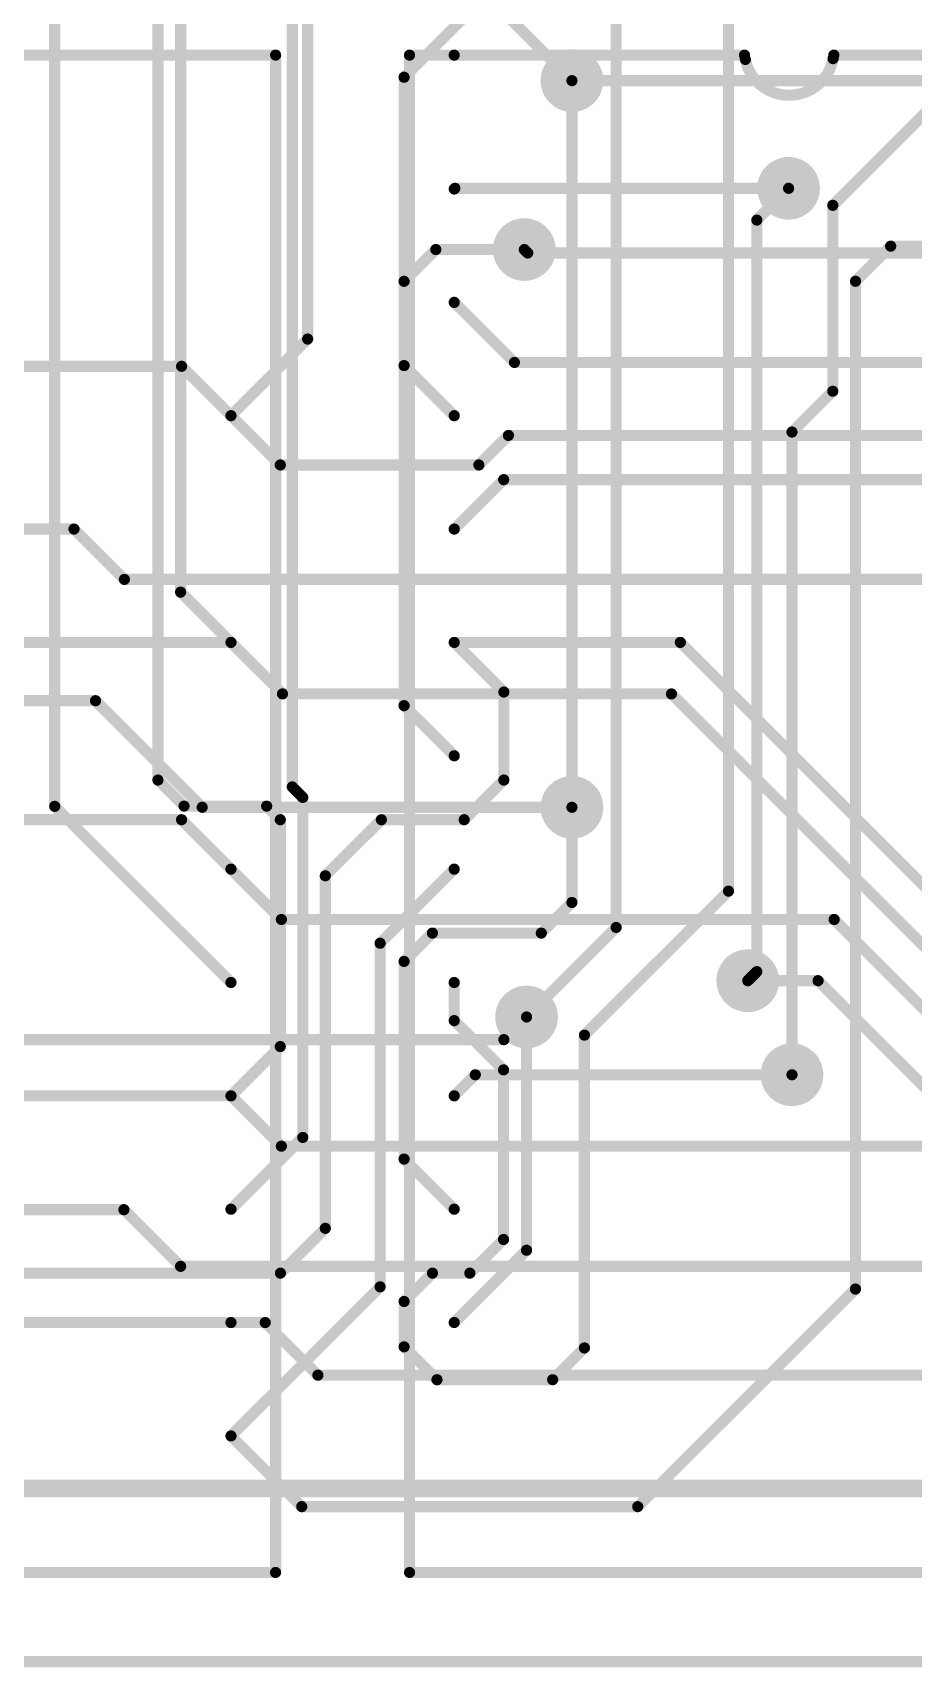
# Model space of a CAD drawing. Header units: millimetres. Extents: x 0 to 841, y 0 to 2540.
# Drawn here: x 96.56 to 116.28, y 59.87 to 96.5 of the extents above; entities that cross this region are included whole.
import ezdxf

# ---------------------------------------------------------------- set-up
doc = ezdxf.new("R2010")
doc.units = ezdxf.units.MM
for name, color, linetype in [('BottomLayer', 5, 'Continuous'), ('BottomSolder', 6, 'Continuous'), ('MultiLayer', 9, 'Continuous'), ('PadHoleLayer', 156, 'Continuous'), ('TopLayer', 1, 'Continuous'), ('TopOverlay', 2, 'Continuous'), ('TopSolder', 216, 'Continuous'), ('ViaHoleLayer', 16, 'Continuous')]:
    doc.layers.add(name, color=color, linetype=linetype)

# ---------------------------------------------------------------- blocks, each defined once
blk = doc.blocks.new('DIP_24_KR556RT7_96')
at = {"layer": 'BottomLayer'}
h = blk.add_hatch(color=5, dxfattribs=at)
edge = h.paths.add_edge_path()
edge.add_arc((0, 0), 0.725, 0, 360)
h = blk.add_hatch(color=5, dxfattribs=at)
edge = h.paths.add_edge_path()
edge.add_arc((0, -2.54), 0.725, 0, 360)
h = blk.add_hatch(color=5, dxfattribs=at)
edge = h.paths.add_edge_path()
edge.add_arc((0, -5.08), 0.725, 0, 360)
h = blk.add_hatch(color=5, dxfattribs=at)
edge = h.paths.add_edge_path()
edge.add_arc((0, -7.62), 0.725, 0, 360)
h = blk.add_hatch(color=5, dxfattribs=at)
edge = h.paths.add_edge_path()
edge.add_arc((0, -10.16), 0.725, 0, 360)
h = blk.add_hatch(color=5, dxfattribs=at)
edge = h.paths.add_edge_path()
edge.add_arc((0, -12.7), 0.725, 0, 360)
h = blk.add_hatch(color=5, dxfattribs=at)
edge = h.paths.add_edge_path()
edge.add_arc((0, -15.24), 0.725, 0, 360)
h = blk.add_hatch(color=5, dxfattribs=at)
edge = h.paths.add_edge_path()
edge.add_arc((0, -17.78), 0.725, 0, 360)
h = blk.add_hatch(color=5, dxfattribs=at)
edge = h.paths.add_edge_path()
edge.add_arc((0, -20.32), 0.725, 0, 360)
h = blk.add_hatch(color=5, dxfattribs=at)
edge = h.paths.add_edge_path()
edge.add_arc((0, -22.86), 0.725, 0, 360)
h = blk.add_hatch(color=5, dxfattribs=at)
edge = h.paths.add_edge_path()
edge.add_arc((0, -25.4), 0.725, 0, 360)
h = blk.add_hatch(color=5, dxfattribs=at)
edge = h.paths.add_edge_path()
edge.add_arc((0, -27.94), 0.725, 0, 360)
at = {"layer": 'BottomSolder'}
h = blk.add_hatch(color=6, dxfattribs=at)
edge = h.paths.add_edge_path()
edge.add_arc((0, 0), 0.827, 0, 360)
h = blk.add_hatch(color=6, dxfattribs=at)
edge = h.paths.add_edge_path()
edge.add_arc((0, -2.54), 0.827, 0, 360)
h = blk.add_hatch(color=6, dxfattribs=at)
edge = h.paths.add_edge_path()
edge.add_arc((0, -5.08), 0.827, 0, 360)
h = blk.add_hatch(color=6, dxfattribs=at)
edge = h.paths.add_edge_path()
edge.add_arc((0, -7.62), 0.827, 0, 360)
h = blk.add_hatch(color=6, dxfattribs=at)
edge = h.paths.add_edge_path()
edge.add_arc((0, -10.16), 0.827, 0, 360)
h = blk.add_hatch(color=6, dxfattribs=at)
edge = h.paths.add_edge_path()
edge.add_arc((0, -12.7), 0.827, 0, 360)
h = blk.add_hatch(color=6, dxfattribs=at)
edge = h.paths.add_edge_path()
edge.add_arc((0, -15.24), 0.827, 0, 360)
h = blk.add_hatch(color=6, dxfattribs=at)
edge = h.paths.add_edge_path()
edge.add_arc((0, -17.78), 0.827, 0, 360)
h = blk.add_hatch(color=6, dxfattribs=at)
edge = h.paths.add_edge_path()
edge.add_arc((0, -20.32), 0.827, 0, 360)
h = blk.add_hatch(color=6, dxfattribs=at)
edge = h.paths.add_edge_path()
edge.add_arc((0, -22.86), 0.827, 0, 360)
h = blk.add_hatch(color=6, dxfattribs=at)
edge = h.paths.add_edge_path()
edge.add_arc((0, -25.4), 0.827, 0, 360)
h = blk.add_hatch(color=6, dxfattribs=at)
edge = h.paths.add_edge_path()
edge.add_arc((0, -27.94), 0.827, 0, 360)
at = {"layer": 'MultiLayer'}
h = blk.add_hatch(color=9, dxfattribs=at)
edge = h.paths.add_edge_path()
edge.add_arc((0, 0), 0.725, 0, 360)
h = blk.add_hatch(color=9, dxfattribs=at)
edge = h.paths.add_edge_path()
edge.add_arc((0, -2.54), 0.725, 0, 360)
h = blk.add_hatch(color=9, dxfattribs=at)
edge = h.paths.add_edge_path()
edge.add_arc((0, -5.08), 0.725, 0, 360)
h = blk.add_hatch(color=9, dxfattribs=at)
edge = h.paths.add_edge_path()
edge.add_arc((0, -7.62), 0.725, 0, 360)
h = blk.add_hatch(color=9, dxfattribs=at)
edge = h.paths.add_edge_path()
edge.add_arc((0, -10.16), 0.725, 0, 360)
h = blk.add_hatch(color=9, dxfattribs=at)
edge = h.paths.add_edge_path()
edge.add_arc((0, -12.7), 0.725, 0, 360)
h = blk.add_hatch(color=9, dxfattribs=at)
edge = h.paths.add_edge_path()
edge.add_arc((0, -15.24), 0.725, 0, 360)
h = blk.add_hatch(color=9, dxfattribs=at)
edge = h.paths.add_edge_path()
edge.add_arc((0, -17.78), 0.725, 0, 360)
h = blk.add_hatch(color=9, dxfattribs=at)
edge = h.paths.add_edge_path()
edge.add_arc((0, -20.32), 0.725, 0, 360)
h = blk.add_hatch(color=9, dxfattribs=at)
edge = h.paths.add_edge_path()
edge.add_arc((0, -22.86), 0.725, 0, 360)
h = blk.add_hatch(color=9, dxfattribs=at)
edge = h.paths.add_edge_path()
edge.add_arc((0, -25.4), 0.725, 0, 360)
h = blk.add_hatch(color=9, dxfattribs=at)
edge = h.paths.add_edge_path()
edge.add_arc((0, -27.94), 0.725, 0, 360)
at = {"layer": 'PadHoleLayer'}
h = blk.add_hatch(color=156, dxfattribs=at)
edge = h.paths.add_edge_path()
edge.add_arc((0, 0), 0.45, 0, 360)
h = blk.add_hatch(color=156, dxfattribs=at)
edge = h.paths.add_edge_path()
edge.add_arc((0, -2.54), 0.45, 0, 360)
h = blk.add_hatch(color=156, dxfattribs=at)
edge = h.paths.add_edge_path()
edge.add_arc((0, -5.08), 0.45, 0, 360)
h = blk.add_hatch(color=156, dxfattribs=at)
edge = h.paths.add_edge_path()
edge.add_arc((0, -7.62), 0.45, 0, 360)
h = blk.add_hatch(color=156, dxfattribs=at)
edge = h.paths.add_edge_path()
edge.add_arc((0, -10.16), 0.45, 0, 360)
h = blk.add_hatch(color=156, dxfattribs=at)
edge = h.paths.add_edge_path()
edge.add_arc((0, -12.7), 0.45, 0, 360)
h = blk.add_hatch(color=156, dxfattribs=at)
edge = h.paths.add_edge_path()
edge.add_arc((0, -15.24), 0.45, 0, 360)
h = blk.add_hatch(color=156, dxfattribs=at)
edge = h.paths.add_edge_path()
edge.add_arc((0, -17.78), 0.45, 0, 360)
h = blk.add_hatch(color=156, dxfattribs=at)
edge = h.paths.add_edge_path()
edge.add_arc((0, -20.32), 0.45, 0, 360)
h = blk.add_hatch(color=156, dxfattribs=at)
edge = h.paths.add_edge_path()
edge.add_arc((0, -22.86), 0.45, 0, 360)
h = blk.add_hatch(color=156, dxfattribs=at)
edge = h.paths.add_edge_path()
edge.add_arc((0, -25.4), 0.45, 0, 360)
h = blk.add_hatch(color=156, dxfattribs=at)
edge = h.paths.add_edge_path()
edge.add_arc((0, -27.94), 0.45, 0, 360)
at = {"layer": 'TopLayer'}
h = blk.add_hatch(color=1, dxfattribs=at)
edge = h.paths.add_edge_path()
edge.add_arc((0, 0), 0.725, 0, 360)
h = blk.add_hatch(color=1, dxfattribs=at)
edge = h.paths.add_edge_path()
edge.add_arc((0, -2.54), 0.725, 0, 360)
h = blk.add_hatch(color=1, dxfattribs=at)
edge = h.paths.add_edge_path()
edge.add_arc((0, -5.08), 0.725, 0, 360)
h = blk.add_hatch(color=1, dxfattribs=at)
edge = h.paths.add_edge_path()
edge.add_arc((0, -7.62), 0.725, 0, 360)
h = blk.add_hatch(color=1, dxfattribs=at)
edge = h.paths.add_edge_path()
edge.add_arc((0, -10.16), 0.725, 0, 360)
h = blk.add_hatch(color=1, dxfattribs=at)
edge = h.paths.add_edge_path()
edge.add_arc((0, -12.7), 0.725, 0, 360)
h = blk.add_hatch(color=1, dxfattribs=at)
edge = h.paths.add_edge_path()
edge.add_arc((0, -15.24), 0.725, 0, 360)
h = blk.add_hatch(color=1, dxfattribs=at)
edge = h.paths.add_edge_path()
edge.add_arc((0, -17.78), 0.725, 0, 360)
h = blk.add_hatch(color=1, dxfattribs=at)
edge = h.paths.add_edge_path()
edge.add_arc((0, -20.32), 0.725, 0, 360)
h = blk.add_hatch(color=1, dxfattribs=at)
edge = h.paths.add_edge_path()
edge.add_arc((0, -22.86), 0.725, 0, 360)
h = blk.add_hatch(color=1, dxfattribs=at)
edge = h.paths.add_edge_path()
edge.add_arc((0, -25.4), 0.725, 0, 360)
h = blk.add_hatch(color=1, dxfattribs=at)
edge = h.paths.add_edge_path()
edge.add_arc((0, -27.94), 0.725, 0, 360)
at = {"layer": 'TopSolder'}
h = blk.add_hatch(color=216, dxfattribs=at)
edge = h.paths.add_edge_path()
edge.add_arc((0, 0), 0.827, 0, 360)
h = blk.add_hatch(color=216, dxfattribs=at)
edge = h.paths.add_edge_path()
edge.add_arc((0, -2.54), 0.827, 0, 360)
h = blk.add_hatch(color=216, dxfattribs=at)
edge = h.paths.add_edge_path()
edge.add_arc((0, -5.08), 0.827, 0, 360)
h = blk.add_hatch(color=216, dxfattribs=at)
edge = h.paths.add_edge_path()
edge.add_arc((0, -7.62), 0.827, 0, 360)
h = blk.add_hatch(color=216, dxfattribs=at)
edge = h.paths.add_edge_path()
edge.add_arc((0, -10.16), 0.827, 0, 360)
h = blk.add_hatch(color=216, dxfattribs=at)
edge = h.paths.add_edge_path()
edge.add_arc((0, -12.7), 0.827, 0, 360)
h = blk.add_hatch(color=216, dxfattribs=at)
edge = h.paths.add_edge_path()
edge.add_arc((0, -15.24), 0.827, 0, 360)
h = blk.add_hatch(color=216, dxfattribs=at)
edge = h.paths.add_edge_path()
edge.add_arc((0, -17.78), 0.827, 0, 360)
h = blk.add_hatch(color=216, dxfattribs=at)
edge = h.paths.add_edge_path()
edge.add_arc((0, -20.32), 0.827, 0, 360)
h = blk.add_hatch(color=216, dxfattribs=at)
edge = h.paths.add_edge_path()
edge.add_arc((0, -22.86), 0.827, 0, 360)
h = blk.add_hatch(color=216, dxfattribs=at)
edge = h.paths.add_edge_path()
edge.add_arc((0, -25.4), 0.827, 0, 360)
h = blk.add_hatch(color=216, dxfattribs=at)
edge = h.paths.add_edge_path()
edge.add_arc((0, -27.94), 0.827, 0, 360)
at = {"layer": 'TopOverlay', "const_width": 0.25}
for points in [[(-1, 3), (0, 3)], [(-1, -31), (-1, 3)], [(0, 3), (6.5, 3)], [(8.5, 3), (16, 3)], [(-1, -31), (16, -31)]]:
    blk.add_lwpolyline(points, dxfattribs=at)
at = {"layer": 'TopOverlay', "const_width": 0.125}
for points in [[(-1.063, 3, 1), (-0.938, 3, 1)], [(-1.063, 3, 1), (-0.938, 3, 1)], [(-0.063, 3, 1), (0.062, 3, 1)], [(-0.063, 3, 1), (0.062, 3, 1)], [(6.438, 3, 1), (6.563, 3, 1)], [(6.457, 2.904, 1), (6.582, 2.904, 1)], [(8.421, 2.921, 1), (8.546, 2.921, 1)], [(8.438, 3, 1), (8.563, 3, 1)], [(-1.063, -31, 1), (-0.938, -31, 1)], [(-1.063, -31, 1), (-0.938, -31, 1)]]:
    blk.add_lwpolyline(points, format="xyb", close=True, dxfattribs=at)
at = {"layer": 'TopOverlay', "const_width": 0.25}
blk.add_lwpolyline([(8.484, 2.921, -0.827164), (6.519, 2.904)], format="xyb", dxfattribs=at)
blk = doc.blocks.new('DIP_24_KR556RT7_105')
at = {"layer": 'BottomLayer'}
h = blk.add_hatch(color=5, dxfattribs=at)
edge = h.paths.add_edge_path()
edge.add_arc((15, 0), 0.725, 0, 360)
h = blk.add_hatch(color=5, dxfattribs=at)
edge = h.paths.add_edge_path()
edge.add_arc((15, -2.54), 0.725, 0, 360)
h = blk.add_hatch(color=5, dxfattribs=at)
edge = h.paths.add_edge_path()
edge.add_arc((15, -5.08), 0.725, 0, 360)
h = blk.add_hatch(color=5, dxfattribs=at)
edge = h.paths.add_edge_path()
edge.add_arc((15, -7.62), 0.725, 0, 360)
h = blk.add_hatch(color=5, dxfattribs=at)
edge = h.paths.add_edge_path()
edge.add_arc((15, -10.16), 0.725, 0, 360)
h = blk.add_hatch(color=5, dxfattribs=at)
edge = h.paths.add_edge_path()
edge.add_arc((15, -12.7), 0.725, 0, 360)
h = blk.add_hatch(color=5, dxfattribs=at)
edge = h.paths.add_edge_path()
edge.add_arc((15, -15.24), 0.725, 0, 360)
h = blk.add_hatch(color=5, dxfattribs=at)
edge = h.paths.add_edge_path()
edge.add_arc((15, -17.78), 0.725, 0, 360)
h = blk.add_hatch(color=5, dxfattribs=at)
edge = h.paths.add_edge_path()
edge.add_arc((15, -20.32), 0.725, 0, 360)
h = blk.add_hatch(color=5, dxfattribs=at)
edge = h.paths.add_edge_path()
edge.add_arc((15, -22.86), 0.725, 0, 360)
h = blk.add_hatch(color=5, dxfattribs=at)
edge = h.paths.add_edge_path()
edge.add_arc((15, -25.4), 0.725, 0, 360)
h = blk.add_hatch(color=5, dxfattribs=at)
edge = h.paths.add_edge_path()
edge.add_arc((15, -27.94), 0.725, 0, 360)
at = {"layer": 'BottomSolder'}
h = blk.add_hatch(color=6, dxfattribs=at)
edge = h.paths.add_edge_path()
edge.add_arc((15, 0), 0.827, 0, 360)
h = blk.add_hatch(color=6, dxfattribs=at)
edge = h.paths.add_edge_path()
edge.add_arc((15, -2.54), 0.827, 0, 360)
h = blk.add_hatch(color=6, dxfattribs=at)
edge = h.paths.add_edge_path()
edge.add_arc((15, -5.08), 0.827, 0, 360)
h = blk.add_hatch(color=6, dxfattribs=at)
edge = h.paths.add_edge_path()
edge.add_arc((15, -7.62), 0.827, 0, 360)
h = blk.add_hatch(color=6, dxfattribs=at)
edge = h.paths.add_edge_path()
edge.add_arc((15, -10.16), 0.827, 0, 360)
h = blk.add_hatch(color=6, dxfattribs=at)
edge = h.paths.add_edge_path()
edge.add_arc((15, -12.7), 0.827, 0, 360)
h = blk.add_hatch(color=6, dxfattribs=at)
edge = h.paths.add_edge_path()
edge.add_arc((15, -15.24), 0.827, 0, 360)
h = blk.add_hatch(color=6, dxfattribs=at)
edge = h.paths.add_edge_path()
edge.add_arc((15, -17.78), 0.827, 0, 360)
h = blk.add_hatch(color=6, dxfattribs=at)
edge = h.paths.add_edge_path()
edge.add_arc((15, -20.32), 0.827, 0, 360)
h = blk.add_hatch(color=6, dxfattribs=at)
edge = h.paths.add_edge_path()
edge.add_arc((15, -22.86), 0.827, 0, 360)
h = blk.add_hatch(color=6, dxfattribs=at)
edge = h.paths.add_edge_path()
edge.add_arc((15, -25.4), 0.827, 0, 360)
h = blk.add_hatch(color=6, dxfattribs=at)
edge = h.paths.add_edge_path()
edge.add_arc((15, -27.94), 0.827, 0, 360)
at = {"layer": 'MultiLayer'}
h = blk.add_hatch(color=9, dxfattribs=at)
edge = h.paths.add_edge_path()
edge.add_arc((15, 0), 0.725, 0, 360)
h = blk.add_hatch(color=9, dxfattribs=at)
edge = h.paths.add_edge_path()
edge.add_arc((15, -2.54), 0.725, 0, 360)
h = blk.add_hatch(color=9, dxfattribs=at)
edge = h.paths.add_edge_path()
edge.add_arc((15, -5.08), 0.725, 0, 360)
h = blk.add_hatch(color=9, dxfattribs=at)
edge = h.paths.add_edge_path()
edge.add_arc((15, -7.62), 0.725, 0, 360)
h = blk.add_hatch(color=9, dxfattribs=at)
edge = h.paths.add_edge_path()
edge.add_arc((15, -10.16), 0.725, 0, 360)
h = blk.add_hatch(color=9, dxfattribs=at)
edge = h.paths.add_edge_path()
edge.add_arc((15, -12.7), 0.725, 0, 360)
h = blk.add_hatch(color=9, dxfattribs=at)
edge = h.paths.add_edge_path()
edge.add_arc((15, -15.24), 0.725, 0, 360)
h = blk.add_hatch(color=9, dxfattribs=at)
edge = h.paths.add_edge_path()
edge.add_arc((15, -17.78), 0.725, 0, 360)
h = blk.add_hatch(color=9, dxfattribs=at)
edge = h.paths.add_edge_path()
edge.add_arc((15, -20.32), 0.725, 0, 360)
h = blk.add_hatch(color=9, dxfattribs=at)
edge = h.paths.add_edge_path()
edge.add_arc((15, -22.86), 0.725, 0, 360)
h = blk.add_hatch(color=9, dxfattribs=at)
edge = h.paths.add_edge_path()
edge.add_arc((15, -25.4), 0.725, 0, 360)
h = blk.add_hatch(color=9, dxfattribs=at)
edge = h.paths.add_edge_path()
edge.add_arc((15, -27.94), 0.725, 0, 360)
at = {"layer": 'PadHoleLayer'}
h = blk.add_hatch(color=156, dxfattribs=at)
edge = h.paths.add_edge_path()
edge.add_arc((15, 0), 0.45, 0, 360)
h = blk.add_hatch(color=156, dxfattribs=at)
edge = h.paths.add_edge_path()
edge.add_arc((15, -2.54), 0.45, 0, 360)
h = blk.add_hatch(color=156, dxfattribs=at)
edge = h.paths.add_edge_path()
edge.add_arc((15, -5.08), 0.45, 0, 360)
h = blk.add_hatch(color=156, dxfattribs=at)
edge = h.paths.add_edge_path()
edge.add_arc((15, -7.62), 0.45, 0, 360)
h = blk.add_hatch(color=156, dxfattribs=at)
edge = h.paths.add_edge_path()
edge.add_arc((15, -10.16), 0.45, 0, 360)
h = blk.add_hatch(color=156, dxfattribs=at)
edge = h.paths.add_edge_path()
edge.add_arc((15, -12.7), 0.45, 0, 360)
h = blk.add_hatch(color=156, dxfattribs=at)
edge = h.paths.add_edge_path()
edge.add_arc((15, -15.24), 0.45, 0, 360)
h = blk.add_hatch(color=156, dxfattribs=at)
edge = h.paths.add_edge_path()
edge.add_arc((15, -17.78), 0.45, 0, 360)
h = blk.add_hatch(color=156, dxfattribs=at)
edge = h.paths.add_edge_path()
edge.add_arc((15, -20.32), 0.45, 0, 360)
h = blk.add_hatch(color=156, dxfattribs=at)
edge = h.paths.add_edge_path()
edge.add_arc((15, -22.86), 0.45, 0, 360)
h = blk.add_hatch(color=156, dxfattribs=at)
edge = h.paths.add_edge_path()
edge.add_arc((15, -25.4), 0.45, 0, 360)
h = blk.add_hatch(color=156, dxfattribs=at)
edge = h.paths.add_edge_path()
edge.add_arc((15, -27.94), 0.45, 0, 360)
at = {"layer": 'TopLayer'}
h = blk.add_hatch(color=1, dxfattribs=at)
edge = h.paths.add_edge_path()
edge.add_arc((15, 0), 0.725, 0, 360)
h = blk.add_hatch(color=1, dxfattribs=at)
edge = h.paths.add_edge_path()
edge.add_arc((15, -2.54), 0.725, 0, 360)
h = blk.add_hatch(color=1, dxfattribs=at)
edge = h.paths.add_edge_path()
edge.add_arc((15, -5.08), 0.725, 0, 360)
h = blk.add_hatch(color=1, dxfattribs=at)
edge = h.paths.add_edge_path()
edge.add_arc((15, -7.62), 0.725, 0, 360)
h = blk.add_hatch(color=1, dxfattribs=at)
edge = h.paths.add_edge_path()
edge.add_arc((15, -10.16), 0.725, 0, 360)
h = blk.add_hatch(color=1, dxfattribs=at)
edge = h.paths.add_edge_path()
edge.add_arc((15, -12.7), 0.725, 0, 360)
h = blk.add_hatch(color=1, dxfattribs=at)
edge = h.paths.add_edge_path()
edge.add_arc((15, -15.24), 0.725, 0, 360)
h = blk.add_hatch(color=1, dxfattribs=at)
edge = h.paths.add_edge_path()
edge.add_arc((15, -17.78), 0.725, 0, 360)
h = blk.add_hatch(color=1, dxfattribs=at)
edge = h.paths.add_edge_path()
edge.add_arc((15, -20.32), 0.725, 0, 360)
h = blk.add_hatch(color=1, dxfattribs=at)
edge = h.paths.add_edge_path()
edge.add_arc((15, -22.86), 0.725, 0, 360)
h = blk.add_hatch(color=1, dxfattribs=at)
edge = h.paths.add_edge_path()
edge.add_arc((15, -25.4), 0.725, 0, 360)
h = blk.add_hatch(color=1, dxfattribs=at)
edge = h.paths.add_edge_path()
edge.add_arc((15, -27.94), 0.725, 0, 360)
at = {"layer": 'TopSolder'}
h = blk.add_hatch(color=216, dxfattribs=at)
edge = h.paths.add_edge_path()
edge.add_arc((15, 0), 0.827, 0, 360)
h = blk.add_hatch(color=216, dxfattribs=at)
edge = h.paths.add_edge_path()
edge.add_arc((15, -2.54), 0.827, 0, 360)
h = blk.add_hatch(color=216, dxfattribs=at)
edge = h.paths.add_edge_path()
edge.add_arc((15, -5.08), 0.827, 0, 360)
h = blk.add_hatch(color=216, dxfattribs=at)
edge = h.paths.add_edge_path()
edge.add_arc((15, -7.62), 0.827, 0, 360)
h = blk.add_hatch(color=216, dxfattribs=at)
edge = h.paths.add_edge_path()
edge.add_arc((15, -10.16), 0.827, 0, 360)
h = blk.add_hatch(color=216, dxfattribs=at)
edge = h.paths.add_edge_path()
edge.add_arc((15, -12.7), 0.827, 0, 360)
h = blk.add_hatch(color=216, dxfattribs=at)
edge = h.paths.add_edge_path()
edge.add_arc((15, -15.24), 0.827, 0, 360)
h = blk.add_hatch(color=216, dxfattribs=at)
edge = h.paths.add_edge_path()
edge.add_arc((15, -17.78), 0.827, 0, 360)
h = blk.add_hatch(color=216, dxfattribs=at)
edge = h.paths.add_edge_path()
edge.add_arc((15, -20.32), 0.827, 0, 360)
h = blk.add_hatch(color=216, dxfattribs=at)
edge = h.paths.add_edge_path()
edge.add_arc((15, -22.86), 0.827, 0, 360)
h = blk.add_hatch(color=216, dxfattribs=at)
edge = h.paths.add_edge_path()
edge.add_arc((15, -25.4), 0.827, 0, 360)
h = blk.add_hatch(color=216, dxfattribs=at)
edge = h.paths.add_edge_path()
edge.add_arc((15, -27.94), 0.827, 0, 360)
at = {"layer": 'TopOverlay', "const_width": 0.25}
for points in [[(8.5, 3), (16, 3)], [(16, -31), (16, 3)], [(-1, -31), (16, -31)]]:
    blk.add_lwpolyline(points, dxfattribs=at)
at = {"layer": 'TopOverlay', "const_width": 0.125}
for points in [[(15.937, 3, 1), (16.062, 3, 1)], [(15.937, 3, 1), (16.062, 3, 1)], [(15.937, -31, 1), (16.062, -31, 1)], [(15.937, -31, 1), (16.062, -31, 1)]]:
    blk.add_lwpolyline(points, format="xyb", close=True, dxfattribs=at)

msp = doc.modelspace()

# ---------------------------------------------------------------- hatches: boundary and pattern name
at = {"layer": 'BottomLayer'}
h = msp.add_hatch(color=5, dxfattribs=at)
edge = h.paths.add_edge_path()
edge.add_arc((108.636, 95.428), 0.6, 0, 360)
h = msp.add_hatch(color=5, dxfattribs=at)
edge = h.paths.add_edge_path()
edge.add_arc((113.487, 93.015), 0.6, 0, 360)
h = msp.add_hatch(color=5, dxfattribs=at)
edge = h.paths.add_edge_path()
edge.add_arc((107.569, 91.643), 0.6, 0, 360)
h = msp.add_hatch(color=5, dxfattribs=at)
edge = h.paths.add_edge_path()
edge.add_arc((108.636, 79.146), 0.6, 0, 360)
h = msp.add_hatch(color=5, dxfattribs=at)
edge = h.paths.add_edge_path()
edge.add_arc((112.573, 75.26), 0.6, 0, 360)
h = msp.add_hatch(color=5, dxfattribs=at)
edge = h.paths.add_edge_path()
edge.add_arc((107.62, 74.447), 0.6, 0, 360)
h = msp.add_hatch(color=5, dxfattribs=at)
edge = h.paths.add_edge_path()
edge.add_arc((113.563, 73.152), 0.6, 0, 360)
at = {"layer": 'BottomSolder'}
h = msp.add_hatch(color=6, dxfattribs=at)
edge = h.paths.add_edge_path()
edge.add_arc((108.636, 95.428), 0.702, 0, 360)
h = msp.add_hatch(color=6, dxfattribs=at)
edge = h.paths.add_edge_path()
edge.add_arc((113.487, 93.015), 0.702, 0, 360)
h = msp.add_hatch(color=6, dxfattribs=at)
edge = h.paths.add_edge_path()
edge.add_arc((107.569, 91.643), 0.702, 0, 360)
h = msp.add_hatch(color=6, dxfattribs=at)
edge = h.paths.add_edge_path()
edge.add_arc((108.636, 79.146), 0.702, 0, 360)
h = msp.add_hatch(color=6, dxfattribs=at)
edge = h.paths.add_edge_path()
edge.add_arc((112.573, 75.26), 0.702, 0, 360)
h = msp.add_hatch(color=6, dxfattribs=at)
edge = h.paths.add_edge_path()
edge.add_arc((107.62, 74.447), 0.702, 0, 360)
h = msp.add_hatch(color=6, dxfattribs=at)
edge = h.paths.add_edge_path()
edge.add_arc((113.563, 73.152), 0.702, 0, 360)
at = {"layer": 'TopLayer'}
h = msp.add_hatch(color=1, dxfattribs=at)
edge = h.paths.add_edge_path()
edge.add_arc((108.636, 95.428), 0.6, 0, 360)
h = msp.add_hatch(color=1, dxfattribs=at)
edge = h.paths.add_edge_path()
edge.add_arc((113.487, 93.015), 0.6, 0, 360)
h = msp.add_hatch(color=1, dxfattribs=at)
edge = h.paths.add_edge_path()
edge.add_arc((107.569, 91.643), 0.6, 0, 360)
h = msp.add_hatch(color=1, dxfattribs=at)
edge = h.paths.add_edge_path()
edge.add_arc((108.636, 79.146), 0.6, 0, 360)
h = msp.add_hatch(color=1, dxfattribs=at)
edge = h.paths.add_edge_path()
edge.add_arc((112.573, 75.26), 0.6, 0, 360)
h = msp.add_hatch(color=1, dxfattribs=at)
edge = h.paths.add_edge_path()
edge.add_arc((107.62, 74.447), 0.6, 0, 360)
h = msp.add_hatch(color=1, dxfattribs=at)
edge = h.paths.add_edge_path()
edge.add_arc((113.563, 73.152), 0.6, 0, 360)
at = {"layer": 'TopSolder'}
h = msp.add_hatch(color=216, dxfattribs=at)
edge = h.paths.add_edge_path()
edge.add_arc((108.636, 95.428), 0.702, 0, 360)
h = msp.add_hatch(color=216, dxfattribs=at)
edge = h.paths.add_edge_path()
edge.add_arc((113.487, 93.015), 0.702, 0, 360)
h = msp.add_hatch(color=216, dxfattribs=at)
edge = h.paths.add_edge_path()
edge.add_arc((107.569, 91.643), 0.702, 0, 360)
h = msp.add_hatch(color=216, dxfattribs=at)
edge = h.paths.add_edge_path()
edge.add_arc((108.636, 79.146), 0.702, 0, 360)
h = msp.add_hatch(color=216, dxfattribs=at)
edge = h.paths.add_edge_path()
edge.add_arc((112.573, 75.26), 0.702, 0, 360)
h = msp.add_hatch(color=216, dxfattribs=at)
edge = h.paths.add_edge_path()
edge.add_arc((107.62, 74.447), 0.702, 0, 360)
h = msp.add_hatch(color=216, dxfattribs=at)
edge = h.paths.add_edge_path()
edge.add_arc((113.563, 73.152), 0.702, 0, 360)
at = {"layer": 'ViaHoleLayer'}
h = msp.add_hatch(color=16, dxfattribs=at)
edge = h.paths.add_edge_path()
edge.add_arc((108.636, 95.428), 0.35, 0, 360)
h = msp.add_hatch(color=16, dxfattribs=at)
edge = h.paths.add_edge_path()
edge.add_arc((113.487, 93.015), 0.35, 0, 360)
h = msp.add_hatch(color=16, dxfattribs=at)
edge = h.paths.add_edge_path()
edge.add_arc((107.569, 91.643), 0.35, 0, 360)
h = msp.add_hatch(color=16, dxfattribs=at)
edge = h.paths.add_edge_path()
edge.add_arc((108.636, 79.146), 0.35, 0, 360)
h = msp.add_hatch(color=16, dxfattribs=at)
edge = h.paths.add_edge_path()
edge.add_arc((112.573, 75.26), 0.35, 0, 360)
h = msp.add_hatch(color=16, dxfattribs=at)
edge = h.paths.add_edge_path()
edge.add_arc((107.62, 74.447), 0.35, 0, 360)
h = msp.add_hatch(color=16, dxfattribs=at)
edge = h.paths.add_edge_path()
edge.add_arc((113.563, 73.152), 0.35, 0, 360)

# ---------------------------------------------------------------- linework, layer by layer
at = {"layer": 'BottomLayer'}
for points, const_width in [([(102.718, 89.638), (102.718, 97.536)], 0.25), ([(104.877, 95.504), (106.782, 97.409)], 0.25), ([(104.877, 89.043), (104.877, 95.504)], 0.25), ([(108.636, 95.428), (126.048, 95.428)], 0.25), ([(106, 93), (106.015, 93.015)], 0.25), ([(106.015, 93.015), (113.487, 93.015)], 0.25), ([(107.569, 91.643), (107.645, 91.567)], 0.25), ([(107.645, 91.567), (124.663, 91.567)], 0.25), ([(106, 90.46), (107.347, 89.113)], 0.25), ([(101, 87.92), (102.718, 89.638)], 0.25), ([(84.038, 89.027), (99.893, 89.027)], 0.25), ([(99.893, 89.027), (101, 87.92)], 0.25), ([(104.877, 89.043), (106, 87.92)], 0.25), ([(107.347, 89.113), (124.349, 89.113)], 0.25), ([(101, 87.92), (102.104, 86.816)], 0.25), ([(106.552, 86.816), (107.213, 87.478)], 0.25), ([(107.213, 87.478), (118.72, 87.478)], 0.25), ([(102.104, 86.816), (106.552, 86.816)], 0.25), ([(106, 85.38), (107.107, 86.487)], 0.25), ([(107.107, 86.487), (125.553, 86.487)], 0.25), ([(86, 85.38), (97.485, 85.38)], 0.25), ([(97.485, 85.38), (98.613, 84.252)], 0.25), ([(98.613, 84.252), (174.348, 84.252)], 0.25), ([(94.071, 82.84), (101, 82.84)], 0.25), ([(101, 82.84), (102.154, 81.686)], 0.25), ([(106, 82.84), (111.064, 82.84)], 0.25), ([(111.064, 82.84), (119.888, 74.016)], 0.25), ([(102.154, 81.686), (110.865, 81.686)], 0.25), ([(110.865, 81.686), (119.871, 72.68)], 0.25), ([(87.306, 81.534), (97.968, 81.534)], 0.25), ([(97.968, 81.534), (100.355, 79.146)], 0.25), ([(100.355, 79.146), (108.636, 79.146)], 0.25), ([(82.107, 78.867), (99.893, 78.867)], 0.25), ([(99.893, 78.867), (101, 77.76)], 0.25), ([(101, 77.76), (102.128, 76.632)], 0.25), ([(102.128, 76.632), (114.508, 76.632)], 0.25), ([(114.508, 76.632), (121, 70.14)], 0.25), ([(112.573, 75.26), (114.148, 75.26)], 0.25), ([(114.148, 75.26), (120.396, 69.012)], 0.25), ([(107.112, 73.939), (107.62, 74.447)], 0.25), ([(94.539, 73.939), (107.112, 73.939)], 0.25), ([(106, 72.68), (106.472, 73.152)], 0.25), ([(106.472, 73.152), (113.563, 73.152)], 0.25), ([(94.031, 72.68), (101, 72.68)], 0.25), ([(101, 72.68), (102.128, 71.552)], 0.25), ([(102.128, 71.552), (117.048, 71.552)], 0.25), ([(88.551, 70.129), (98.603, 70.129)], 0.25), ([(98.603, 70.129), (99.873, 68.859)], 0.25), ([(99.873, 68.859), (117.201, 68.859)], 0.25), ([(94.031, 67.6), (101, 67.6)], 0.25), ([(101, 67.6), (101.767, 67.6)], 0.25), ([(101.767, 67.6), (102.946, 66.421)], 0.25), ([(102.946, 66.421), (117.475, 66.421)], 0.25), ([(89.719, 63.881), (122.58, 63.881)], 0.4)]:
    msp.add_lwpolyline(points, dxfattribs=dict(at, const_width=const_width))
at = {"layer": 'BottomLayer', "const_width": 0.125}
for points in [[(104.814, 95.504, 1), (104.939, 95.504, 1)], [(104.814, 95.504, 1), (104.939, 95.504, 1)], [(108.573, 95.428, 1), (108.698, 95.428, 1)], [(105.937, 93, 1), (106.062, 93, 1)], [(105.952, 93.015, 1), (106.077, 93.015, 1)], [(105.952, 93.015, 1), (106.077, 93.015, 1)], [(113.425, 93.015, 1), (113.55, 93.015, 1)], [(107.507, 91.643, 1), (107.631, 91.643, 1)], [(107.583, 91.567, 1), (107.708, 91.567, 1)], [(107.583, 91.567, 1), (107.708, 91.567, 1)], [(105.937, 90.46, 1), (106.062, 90.46, 1)], [(102.655, 89.638, 1), (102.78, 89.638, 1)], [(102.655, 89.638, 1), (102.78, 89.638, 1)], [(99.831, 89.027, 1), (99.956, 89.027, 1)], [(99.831, 89.027, 1), (99.956, 89.027, 1)], [(104.814, 89.043, 1), (104.939, 89.043, 1)], [(104.814, 89.043, 1), (104.939, 89.043, 1)], [(107.285, 89.113, 1), (107.41, 89.113, 1)], [(107.285, 89.113, 1), (107.41, 89.113, 1)], [(100.938, 87.92, 1), (101.063, 87.92, 1)], [(100.938, 87.92, 1), (101.063, 87.92, 1)], [(100.938, 87.92, 1), (101.063, 87.92, 1)], [(105.937, 87.92, 1), (106.062, 87.92, 1)], [(107.151, 87.478, 1), (107.276, 87.478, 1)], [(107.151, 87.478, 1), (107.276, 87.478, 1)], [(102.042, 86.816, 1), (102.167, 86.816, 1)], [(102.042, 86.816, 1), (102.167, 86.816, 1)], [(106.489, 86.816, 1), (106.614, 86.816, 1)], [(106.489, 86.816, 1), (106.614, 86.816, 1)], [(107.044, 86.487, 1), (107.169, 86.487, 1)], [(107.044, 86.487, 1), (107.169, 86.487, 1)], [(97.423, 85.38, 1), (97.548, 85.38, 1)], [(97.423, 85.38, 1), (97.548, 85.38, 1)], [(105.937, 85.38, 1), (106.062, 85.38, 1)], [(98.551, 84.252, 1), (98.676, 84.252, 1)], [(98.551, 84.252, 1), (98.676, 84.252, 1)], [(100.938, 82.84, 1), (101.063, 82.84, 1)], [(100.938, 82.84, 1), (101.063, 82.84, 1)], [(105.937, 82.84, 1), (106.062, 82.84, 1)], [(111.001, 82.84, 1), (111.126, 82.84, 1)], [(111.001, 82.84, 1), (111.126, 82.84, 1)], [(102.091, 81.686, 1), (102.216, 81.686, 1)], [(102.091, 81.686, 1), (102.216, 81.686, 1)], [(110.802, 81.686, 1), (110.927, 81.686, 1)], [(110.802, 81.686, 1), (110.927, 81.686, 1)], [(97.905, 81.534, 1), (98.03, 81.534, 1)], [(97.905, 81.534, 1), (98.03, 81.534, 1)], [(100.293, 79.146, 1), (100.418, 79.146, 1)], [(100.293, 79.146, 1), (100.418, 79.146, 1)], [(108.573, 79.146, 1), (108.698, 79.146, 1)], [(99.831, 78.867, 1), (99.956, 78.867, 1)], [(99.831, 78.867, 1), (99.956, 78.867, 1)], [(100.938, 77.76, 1), (101.063, 77.76, 1)], [(100.938, 77.76, 1), (101.063, 77.76, 1)], [(102.066, 76.632, 1), (102.191, 76.632, 1)], [(102.066, 76.632, 1), (102.191, 76.632, 1)], [(114.446, 76.632, 1), (114.571, 76.632, 1)], [(114.446, 76.632, 1), (114.571, 76.632, 1)], [(112.51, 75.26, 1), (112.635, 75.26, 1)], [(114.085, 75.26, 1), (114.21, 75.26, 1)], [(114.085, 75.26, 1), (114.21, 75.26, 1)], [(107.557, 74.447, 1), (107.682, 74.447, 1)], [(107.049, 73.939, 1), (107.174, 73.939, 1)], [(107.049, 73.939, 1), (107.174, 73.939, 1)], [(106.409, 73.152, 1), (106.534, 73.152, 1)], [(106.409, 73.152, 1), (106.534, 73.152, 1)], [(113.501, 73.152, 1), (113.626, 73.152, 1)], [(100.938, 72.68, 1), (101.063, 72.68, 1)], [(100.938, 72.68, 1), (101.063, 72.68, 1)], [(105.937, 72.68, 1), (106.062, 72.68, 1)], [(102.066, 71.552, 1), (102.191, 71.552, 1)], [(102.066, 71.552, 1), (102.191, 71.552, 1)], [(98.54, 70.129, 1), (98.665, 70.129, 1)], [(98.54, 70.129, 1), (98.665, 70.129, 1)], [(99.81, 68.859, 1), (99.935, 68.859, 1)], [(99.81, 68.859, 1), (99.935, 68.859, 1)], [(100.938, 67.6, 1), (101.063, 67.6, 1)], [(100.938, 67.6, 1), (101.063, 67.6, 1)], [(101.705, 67.6, 1), (101.83, 67.6, 1)], [(101.705, 67.6, 1), (101.83, 67.6, 1)], [(102.884, 66.421, 1), (103.009, 66.421, 1)], [(102.884, 66.421, 1), (103.009, 66.421, 1)]]:
    msp.add_lwpolyline(points, format="xyb", close=True, dxfattribs=at)
at = {"layer": 'TopLayer', "const_width": 0.25}
for points in [[(99.365, 79.756), (99.365, 127.965)], [(99.873, 83.967), (99.873, 120.066)], [(102.374, 79.603), (102.374, 111.674)], [(97.053, 79.167), (97.053, 104.247)], [(105.105, 98.958), (108.636, 95.428)], [(112.141, 77.267), (112.141, 99.085)], [(114.478, 92.634), (120.764, 98.92)], [(109.626, 76.454), (109.626, 97.078)], [(108.636, 79.146), (108.636, 95.428)], [(112.776, 92.304), (113.487, 93.015)], [(114.478, 88.468), (114.478, 92.634)], [(112.776, 75.463), (112.776, 92.304)], [(104.877, 90.932), (105.588, 91.643)], [(105.588, 91.643), (107.569, 91.643)], [(114.986, 90.932), (115.773, 91.719)], [(115.773, 91.719), (121.908, 91.719)], [(104.877, 81.423), (104.877, 90.932)], [(114.986, 68.351), (114.986, 90.932)], [(113.563, 87.554), (114.478, 88.468)], [(113.563, 73.152), (113.563, 87.554)], [(99.873, 83.967), (101, 82.84)], [(106, 82.84), (107.112, 81.728)], [(107.112, 79.756), (107.112, 81.728)], [(104.877, 81.423), (106, 80.3)], [(99.365, 79.756), (99.949, 79.172)], [(106.223, 78.867), (107.112, 79.756)], [(102.374, 79.603), (102.608, 79.368)], [(102.608, 71.748), (102.608, 79.368)], [(97.053, 79.167), (101, 75.22)], [(99.949, 79.172), (101.799, 79.172)], [(101.799, 79.172), (102.104, 78.867)], [(108.636, 77.013), (108.636, 79.146)], [(102.104, 73.784), (102.104, 78.867)], [(103.112, 77.611), (104.369, 78.867)], [(104.369, 78.867), (106.223, 78.867)], [(103.112, 69.711), (103.112, 77.611)], [(104.34, 76.1), (106, 77.76)], [(108.915, 74.041), (112.141, 77.267)], [(107.95, 76.327), (108.636, 77.013)], [(107.62, 74.447), (109.626, 76.454)], [(104.34, 68.4), (104.34, 76.1)], [(104.877, 75.692), (105.512, 76.327)], [(105.512, 76.327), (107.95, 76.327)], [(104.877, 71.263), (104.877, 75.692)], [(112.573, 75.26), (112.776, 75.463)], [(106, 74.365), (106, 75.22)], [(106, 74.365), (107.104, 73.261)], [(107.62, 69.22), (107.62, 74.447)], [(108.915, 67.031), (108.915, 74.041)], [(101, 72.68), (102.104, 73.784)], [(107.104, 69.461), (107.104, 73.261)], [(101, 70.14), (102.608, 71.748)], [(104.877, 71.263), (106, 70.14)], [(102.108, 68.707), (103.112, 69.711)], [(106, 67.6), (107.62, 69.22)], [(106.35, 68.707), (107.104, 69.461)], [(84.647, 68.707), (102.108, 68.707)], [(101, 65.06), (104.34, 68.4)], [(104.877, 68.072), (105.512, 68.707)], [(105.512, 68.707), (106.35, 68.707)], [(104.877, 67.056), (104.877, 68.072)], [(110.109, 63.475), (114.986, 68.351)], [(104.877, 67.056), (105.613, 66.319)], [(108.204, 66.319), (108.915, 67.031)], [(105.613, 66.319), (108.204, 66.319)], [(101, 65.06), (102.585, 63.475)], [(102.585, 63.475), (110.109, 63.475)]]:
    msp.add_lwpolyline(points, dxfattribs=at)
at = {"layer": 'TopLayer', "const_width": 0.125}
for points in [[(108.573, 95.428, 1), (108.698, 95.428, 1)], [(108.573, 95.428, 1), (108.698, 95.428, 1)], [(113.425, 93.015, 1), (113.55, 93.015, 1)], [(114.415, 92.634, 1), (114.54, 92.634, 1)], [(114.415, 92.634, 1), (114.54, 92.634, 1)], [(112.714, 92.304, 1), (112.838, 92.304, 1)], [(112.714, 92.304, 1), (112.838, 92.304, 1)], [(105.525, 91.643, 1), (105.65, 91.643, 1)], [(105.525, 91.643, 1), (105.65, 91.643, 1)], [(107.507, 91.643, 1), (107.631, 91.643, 1)], [(115.711, 91.719, 1), (115.836, 91.719, 1)], [(115.711, 91.719, 1), (115.836, 91.719, 1)], [(104.814, 90.932, 1), (104.939, 90.932, 1)], [(104.814, 90.932, 1), (104.939, 90.932, 1)], [(114.923, 90.932, 1), (115.048, 90.932, 1)], [(114.923, 90.932, 1), (115.048, 90.932, 1)], [(114.415, 88.468, 1), (114.54, 88.468, 1)], [(114.415, 88.468, 1), (114.54, 88.468, 1)], [(113.501, 87.554, 1), (113.626, 87.554, 1)], [(113.501, 87.554, 1), (113.626, 87.554, 1)], [(99.81, 83.967, 1), (99.935, 83.967, 1)], [(99.81, 83.967, 1), (99.935, 83.967, 1)], [(100.938, 82.84, 1), (101.063, 82.84, 1)], [(105.937, 82.84, 1), (106.062, 82.84, 1)], [(107.049, 81.728, 1), (107.174, 81.728, 1)], [(107.049, 81.728, 1), (107.174, 81.728, 1)], [(104.814, 81.423, 1), (104.939, 81.423, 1)], [(104.814, 81.423, 1), (104.939, 81.423, 1)], [(105.937, 80.3, 1), (106.062, 80.3, 1)], [(99.302, 79.756, 1), (99.427, 79.756, 1)], [(99.302, 79.756, 1), (99.427, 79.756, 1)], [(107.049, 79.756, 1), (107.174, 79.756, 1)], [(107.049, 79.756, 1), (107.174, 79.756, 1)], [(102.311, 79.603, 1), (102.436, 79.603, 1)], [(102.311, 79.603, 1), (102.436, 79.603, 1)], [(102.546, 79.368, 1), (102.671, 79.368, 1)], [(102.546, 79.368, 1), (102.671, 79.368, 1)], [(96.991, 79.167, 1), (97.116, 79.167, 1)], [(96.991, 79.167, 1), (97.116, 79.167, 1)], [(99.887, 79.172, 1), (100.011, 79.172, 1)], [(99.887, 79.172, 1), (100.011, 79.172, 1)], [(101.737, 79.172, 1), (101.862, 79.172, 1)], [(101.737, 79.172, 1), (101.862, 79.172, 1)], [(108.573, 79.146, 1), (108.698, 79.146, 1)], [(108.573, 79.146, 1), (108.698, 79.146, 1)], [(102.042, 78.867, 1), (102.167, 78.867, 1)], [(102.042, 78.867, 1), (102.167, 78.867, 1)], [(104.306, 78.867, 1), (104.431, 78.867, 1)], [(104.306, 78.867, 1), (104.431, 78.867, 1)], [(106.16, 78.867, 1), (106.285, 78.867, 1)], [(106.16, 78.867, 1), (106.285, 78.867, 1)], [(103.05, 77.611, 1), (103.175, 77.611, 1)], [(103.05, 77.611, 1), (103.175, 77.611, 1)], [(105.937, 77.76, 1), (106.062, 77.76, 1)], [(112.079, 77.267, 1), (112.203, 77.267, 1)], [(112.079, 77.267, 1), (112.203, 77.267, 1)], [(108.573, 77.013, 1), (108.698, 77.013, 1)], [(108.573, 77.013, 1), (108.698, 77.013, 1)], [(109.564, 76.454, 1), (109.689, 76.454, 1)], [(109.564, 76.454, 1), (109.689, 76.454, 1)], [(104.277, 76.1, 1), (104.402, 76.1, 1)], [(104.277, 76.1, 1), (104.402, 76.1, 1)], [(105.449, 76.327, 1), (105.574, 76.327, 1)], [(105.449, 76.327, 1), (105.574, 76.327, 1)], [(107.888, 76.327, 1), (108.012, 76.327, 1)], [(107.888, 76.327, 1), (108.012, 76.327, 1)], [(104.814, 75.692, 1), (104.939, 75.692, 1)], [(104.814, 75.692, 1), (104.939, 75.692, 1)], [(112.714, 75.463, 1), (112.838, 75.463, 1)], [(112.714, 75.463, 1), (112.838, 75.463, 1)], [(100.938, 75.22, 1), (101.063, 75.22, 1)], [(105.937, 75.22, 1), (106.062, 75.22, 1)], [(112.51, 75.26, 1), (112.635, 75.26, 1)], [(105.937, 74.365, 1), (106.062, 74.365, 1)], [(105.937, 74.365, 1), (106.062, 74.365, 1)], [(107.557, 74.447, 1), (107.682, 74.447, 1)], [(107.557, 74.447, 1), (107.682, 74.447, 1)], [(108.853, 74.041, 1), (108.978, 74.041, 1)], [(108.853, 74.041, 1), (108.978, 74.041, 1)], [(102.042, 73.784, 1), (102.167, 73.784, 1)], [(102.042, 73.784, 1), (102.167, 73.784, 1)], [(107.042, 73.261, 1), (107.167, 73.261, 1)], [(107.042, 73.261, 1), (107.167, 73.261, 1)], [(113.501, 73.152, 1), (113.626, 73.152, 1)], [(100.938, 72.68, 1), (101.063, 72.68, 1)], [(102.546, 71.748, 1), (102.671, 71.748, 1)], [(102.546, 71.748, 1), (102.671, 71.748, 1)], [(104.814, 71.263, 1), (104.939, 71.263, 1)], [(104.814, 71.263, 1), (104.939, 71.263, 1)], [(100.938, 70.14, 1), (101.063, 70.14, 1)], [(105.937, 70.14, 1), (106.062, 70.14, 1)], [(103.05, 69.711, 1), (103.175, 69.711, 1)], [(103.05, 69.711, 1), (103.175, 69.711, 1)], [(107.042, 69.461, 1), (107.167, 69.461, 1)], [(107.042, 69.461, 1), (107.167, 69.461, 1)], [(107.557, 69.22, 1), (107.682, 69.22, 1)], [(107.557, 69.22, 1), (107.682, 69.22, 1)], [(102.046, 68.707, 1), (102.17, 68.707, 1)], [(102.046, 68.707, 1), (102.17, 68.707, 1)], [(104.277, 68.4, 1), (104.402, 68.4, 1)], [(104.277, 68.4, 1), (104.402, 68.4, 1)], [(105.449, 68.707, 1), (105.574, 68.707, 1)], [(105.449, 68.707, 1), (105.574, 68.707, 1)], [(106.287, 68.707, 1), (106.412, 68.707, 1)], [(106.287, 68.707, 1), (106.412, 68.707, 1)], [(104.814, 68.072, 1), (104.939, 68.072, 1)], [(104.814, 68.072, 1), (104.939, 68.072, 1)], [(114.923, 68.351, 1), (115.048, 68.351, 1)], [(114.923, 68.351, 1), (115.048, 68.351, 1)], [(105.937, 67.6, 1), (106.062, 67.6, 1)], [(104.814, 67.056, 1), (104.939, 67.056, 1)], [(104.814, 67.056, 1), (104.939, 67.056, 1)], [(108.853, 67.031, 1), (108.978, 67.031, 1)], [(108.853, 67.031, 1), (108.978, 67.031, 1)], [(105.551, 66.319, 1), (105.676, 66.319, 1)], [(105.551, 66.319, 1), (105.676, 66.319, 1)], [(108.142, 66.319, 1), (108.266, 66.319, 1)], [(108.142, 66.319, 1), (108.266, 66.319, 1)], [(100.938, 65.06, 1), (101.063, 65.06, 1)], [(100.938, 65.06, 1), (101.063, 65.06, 1)], [(102.523, 63.475, 1), (102.648, 63.475, 1)], [(102.523, 63.475, 1), (102.648, 63.475, 1)], [(110.047, 63.475, 1), (110.171, 63.475, 1)], [(110.047, 63.475, 1), (110.171, 63.475, 1)]]:
    msp.add_lwpolyline(points, format="xyb", close=True, dxfattribs=at)
at = {"layer": 'TopOverlay', "const_width": 0.25}
msp.add_lwpolyline([(40, 60), (195, 60)], dxfattribs=at)

# ---------------------------------------------------------------- block references
at = {"rotation": 360}
for name, p in [('DIP_24_KR556RT7_96', (106, 93)), ('DIP_24_KR556RT7_105', (86, 93))]:
    msp.add_blockref(name, p, dxfattribs=at)

doc.saveas('drawing.dxf')
